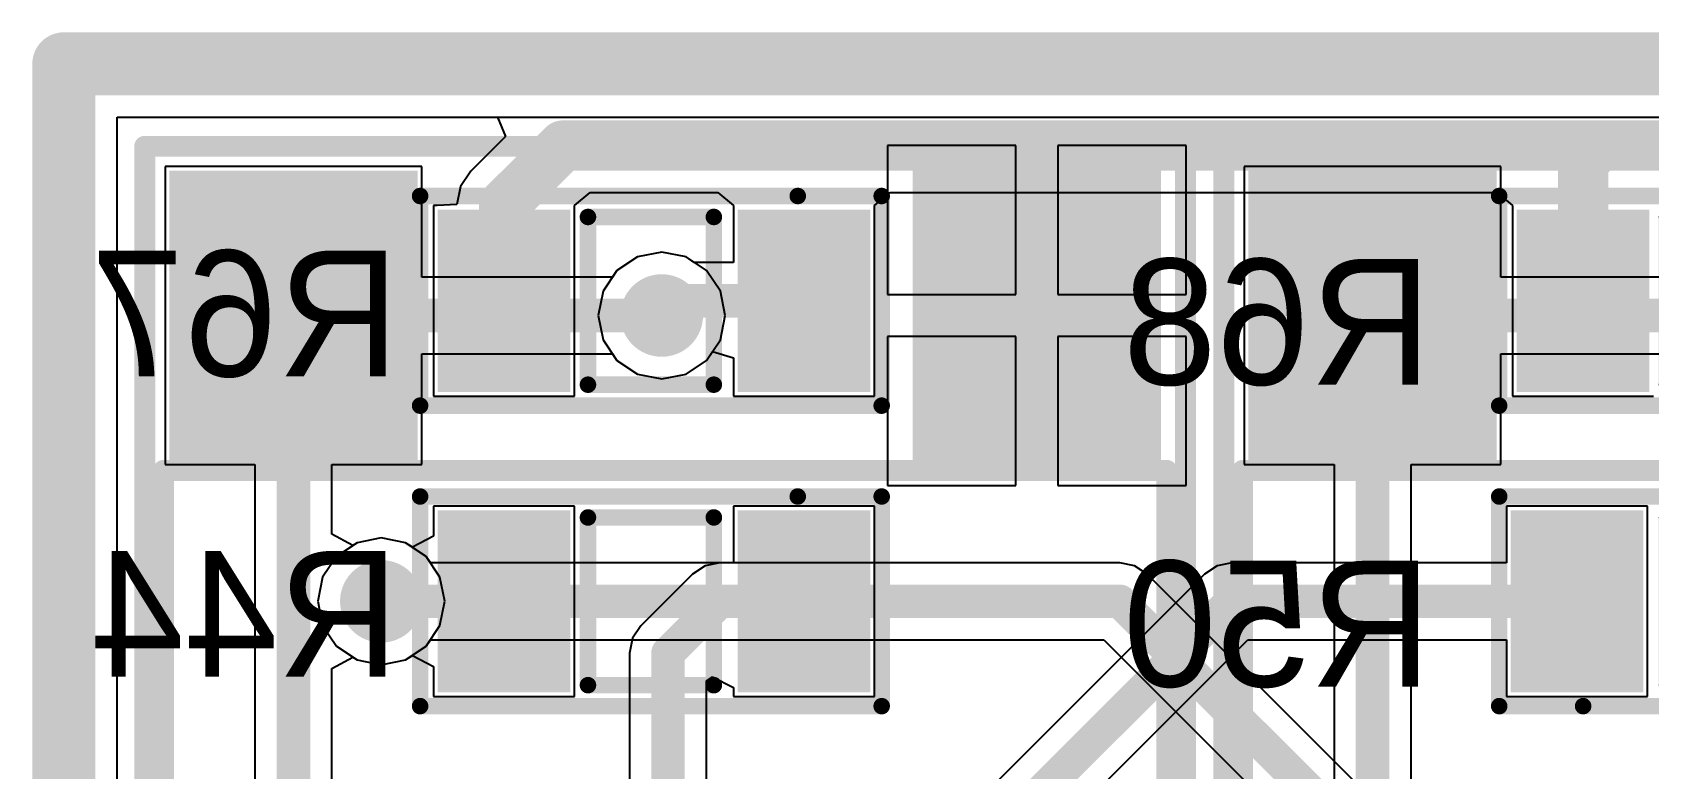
# Model space of a CAD drawing. Header units: millimetres. Extents: x 3.6 to 6.79, y 1.07 to 2.73.
# Drawn here: x 3.6145 to 3.9997, y 2.5584 to 2.734 of the extents above; entities that cross this region are included whole.
import ezdxf

# ---------------------------------------------------------------- set-up
doc = ezdxf.new("R2010")
doc.units = ezdxf.units.MM
doc.header["$MEASUREMENT"] = 0
for name, color, linetype in [('BottomLayer', 5, 'Continuous'), ('BottomOverlay', 54, 'Continuous'), ('BottomPaste', 16, 'Continuous'), ('BottomSolder', 6, 'Continuous'), ('KeepOutLayer', 6, 'Continuous'), ('Mechanical15', 56, 'Continuous'), ('MidLayer1', 16, 'Continuous'), ('MidLayer2', 76, 'Continuous'), ('MultiLayer', 9, 'Continuous'), ('TopLayer', 1, 'Continuous'), ('TopOverlay', 2, 'Continuous'), ('TopPaste', 8, 'Continuous'), ('TopSolder', 216, 'Continuous'), ('ViaHoleLayer', 16, 'Continuous')]:
    doc.layers.add(name, color=color, linetype=linetype)

# ---------------------------------------------------------------- blocks, each defined once
blk = doc.blocks.new('SW2_SMD_32')
at = {"layer": 'Mechanical15', "const_width": 0.005}
for points in [[(-0.19685, 0.12402), (-0.19685, -0.12402)], [(-0.19685, 0.12402), (0.19685, 0.12402)], [(0.19685, 0.12402), (0.19685, -0.12402)], [(-0.19685, -0.12402), (0.19685, -0.12402)]]:
    blk.add_lwpolyline(points, dxfattribs=at)
at = {"layer": 'Mechanical15', "const_width": 0.0025}
for points in [[(-0.1981, 0.12402, 1), (-0.1956, 0.12402, 1)], [(-0.1981, 0.12402, 1), (-0.1956, 0.12402, 1)], [(0.1956, 0.12402, 1), (0.1981, 0.12402, 1)], [(0.1956, 0.12402, 1), (0.1981, 0.12402, 1)], [(-0.1981, -0.12402, 1), (-0.1956, -0.12402, 1)], [(-0.1981, -0.12402, 1), (-0.1956, -0.12402, 1)], [(0.1956, -0.12402, 1), (0.1981, -0.12402, 1)], [(0.1956, -0.12402, 1), (0.1981, -0.12402, 1)]]:
    blk.add_lwpolyline(points, format="xyb", close=True, dxfattribs=at)
at = {"layer": 'TopLayer'}
for points in [[(-0.18701, 0.06299), (-0.12598, 0.06299), (-0.18701, 0.11417), (-0.12598, 0.11417)], [(0.12598, 0.06299), (0.18701, 0.06299), (0.12598, 0.11417), (0.18701, 0.11417)], [(-0.18701, -0.11417), (-0.12598, -0.11417), (-0.18701, -0.06299), (-0.12598, -0.06299)], [(0.12598, -0.11417), (0.18701, -0.11417), (0.12598, -0.06299), (0.18701, -0.06299)]]:
    blk.add_solid(points, dxfattribs=at)
at = {"layer": 'TopOverlay'}
for points, const_width in [([(-0.12653, 0.12795, 1), (-0.12937, 0.12795, 1)], 0.00787), ([(-0.13134, 0.12795, 1), (-0.1274, 0.12795, 1)], 0.00394), ([(-0.1285, 0.12795, 1), (-0.12456, 0.12795, 1)], 0.00394), ([(-0.1208, 0.11955, 1), (-0.1183, 0.11955, 1)], 0.0025), ([(-0.1208, 0.11955, 1), (-0.1183, 0.11955, 1)], 0.0025), ([(0.1183, 0.11955, 1), (0.1208, 0.11955, 1)], 0.0025), ([(0.1183, 0.11955, 1), (0.1208, 0.11955, 1)], 0.0025), ([(-0.1208, -0.11955, 1), (-0.1183, -0.11955, 1)], 0.0025), ([(-0.1208, -0.11955, 1), (-0.1183, -0.11955, 1)], 0.0025), ([(0.1183, -0.11955, 1), (0.1208, -0.11955, 1)], 0.0025), ([(0.1183, -0.11955, 1), (0.1208, -0.11955, 1)], 0.0025)]:
    blk.add_lwpolyline(points, format="xyb", close=True, dxfattribs=dict(at, const_width=const_width))
at = {"layer": 'TopOverlay', "const_width": 0.005}
for points in [[(-0.11955, 0.11955), (0.11955, 0.11955)], [(-0.11955, 0.11955), (-0.11955, -0.11955)], [(0.11955, 0.11955), (0.11955, -0.11955)], [(-0.11955, -0.11955), (0.11955, -0.11955)]]:
    blk.add_lwpolyline(points, dxfattribs=at)
at = {"layer": 'TopPaste'}
for points in [[(-0.18701, 0.06299), (-0.12598, 0.06299), (-0.18701, 0.11417), (-0.12598, 0.11417)], [(0.12598, 0.06299), (0.18701, 0.06299), (0.12598, 0.11417), (0.18701, 0.11417)], [(-0.18701, -0.11417), (-0.12598, -0.11417), (-0.18701, -0.06299), (-0.12598, -0.06299)], [(0.12598, -0.11417), (0.18701, -0.11417), (0.12598, -0.06299), (0.18701, -0.06299)]]:
    blk.add_solid(points, dxfattribs=at)
at = {"layer": 'TopSolder'}
for points in [[(-0.19101, 0.05899), (-0.12198, 0.05899), (-0.19101, 0.11817), (-0.12198, 0.11817)], [(0.12198, 0.05899), (0.19101, 0.05899), (0.12198, 0.11817), (0.19101, 0.11817)], [(-0.19101, -0.11817), (-0.12198, -0.11817), (-0.19101, -0.05899), (-0.12198, -0.05899)], [(0.12198, -0.11817), (0.19101, -0.11817), (0.12198, -0.05899), (0.19101, -0.05899)]]:
    blk.add_solid(points, dxfattribs=at)
blk = doc.blocks.new('SW2_SMD_33')
at = {"layer": 'Mechanical15', "const_width": 0.005}
for points in [[(-0.19685, 0.12402), (-0.19685, -0.12402)], [(-0.19685, 0.12402), (0.19685, 0.12402)], [(0.19685, 0.12402), (0.19685, -0.12402)], [(-0.19685, -0.12402), (0.19685, -0.12402)]]:
    blk.add_lwpolyline(points, dxfattribs=at)
at = {"layer": 'Mechanical15', "const_width": 0.0025}
for points in [[(-0.1981, 0.12402, 1), (-0.1956, 0.12402, 1)], [(-0.1981, 0.12402, 1), (-0.1956, 0.12402, 1)], [(0.1956, 0.12402, 1), (0.1981, 0.12402, 1)], [(0.1956, 0.12402, 1), (0.1981, 0.12402, 1)], [(-0.1981, -0.12402, 1), (-0.1956, -0.12402, 1)], [(-0.1981, -0.12402, 1), (-0.1956, -0.12402, 1)], [(0.1956, -0.12402, 1), (0.1981, -0.12402, 1)], [(0.1956, -0.12402, 1), (0.1981, -0.12402, 1)]]:
    blk.add_lwpolyline(points, format="xyb", close=True, dxfattribs=at)
at = {"layer": 'TopLayer'}
for points in [[(-0.18701, 0.06299), (-0.12598, 0.06299), (-0.18701, 0.11417), (-0.12598, 0.11417)], [(0.12598, 0.06299), (0.18701, 0.06299), (0.12598, 0.11417), (0.18701, 0.11417)], [(-0.18701, -0.11417), (-0.12598, -0.11417), (-0.18701, -0.06299), (-0.12598, -0.06299)], [(0.12598, -0.11417), (0.18701, -0.11417), (0.12598, -0.06299), (0.18701, -0.06299)]]:
    blk.add_solid(points, dxfattribs=at)
at = {"layer": 'TopOverlay'}
for points, const_width in [([(-0.12653, 0.12795, 1), (-0.12937, 0.12795, 1)], 0.00787), ([(-0.13134, 0.12795, 1), (-0.1274, 0.12795, 1)], 0.00394), ([(-0.1285, 0.12795, 1), (-0.12456, 0.12795, 1)], 0.00394), ([(-0.1208, 0.11955, 1), (-0.1183, 0.11955, 1)], 0.0025), ([(-0.1208, 0.11955, 1), (-0.1183, 0.11955, 1)], 0.0025), ([(0.1183, 0.11955, 1), (0.1208, 0.11955, 1)], 0.0025), ([(0.1183, 0.11955, 1), (0.1208, 0.11955, 1)], 0.0025), ([(-0.1208, -0.11955, 1), (-0.1183, -0.11955, 1)], 0.0025), ([(-0.1208, -0.11955, 1), (-0.1183, -0.11955, 1)], 0.0025), ([(0.1183, -0.11955, 1), (0.1208, -0.11955, 1)], 0.0025), ([(0.1183, -0.11955, 1), (0.1208, -0.11955, 1)], 0.0025)]:
    blk.add_lwpolyline(points, format="xyb", close=True, dxfattribs=dict(at, const_width=const_width))
at = {"layer": 'TopOverlay', "const_width": 0.005}
for points in [[(-0.11955, 0.11955), (0.11955, 0.11955)], [(-0.11955, 0.11955), (-0.11955, -0.11955)], [(0.11955, 0.11955), (0.11955, -0.11955)], [(-0.11955, -0.11955), (0.11955, -0.11955)]]:
    blk.add_lwpolyline(points, dxfattribs=at)
at = {"layer": 'TopPaste'}
for points in [[(-0.18701, 0.06299), (-0.12598, 0.06299), (-0.18701, 0.11417), (-0.12598, 0.11417)], [(0.12598, 0.06299), (0.18701, 0.06299), (0.12598, 0.11417), (0.18701, 0.11417)], [(-0.18701, -0.11417), (-0.12598, -0.11417), (-0.18701, -0.06299), (-0.12598, -0.06299)], [(0.12598, -0.11417), (0.18701, -0.11417), (0.12598, -0.06299), (0.18701, -0.06299)]]:
    blk.add_solid(points, dxfattribs=at)
at = {"layer": 'TopSolder'}
for points in [[(-0.19101, 0.05899), (-0.12198, 0.05899), (-0.19101, 0.11817), (-0.12198, 0.11817)], [(0.12198, 0.05899), (0.19101, 0.05899), (0.12198, 0.11817), (0.19101, 0.11817)], [(-0.19101, -0.11817), (-0.12198, -0.11817), (-0.19101, -0.05899), (-0.12198, -0.05899)], [(0.12198, -0.11817), (0.19101, -0.11817), (0.12198, -0.05899), (0.19101, -0.05899)]]:
    blk.add_solid(points, dxfattribs=at)
blk = doc.blocks.new('RES_SMD_0603_B_48')
at = {"layer": 'BottomLayer'}
for points in [[(-0.04681, -0.01772), (-0.02319, -0.01772), (-0.04681, 0.01772), (-0.02319, 0.01772)], [(0.02468, -0.01772), (0.0483, -0.01772), (0.02468, 0.01771), (0.0483, 0.01771)]]:
    blk.add_solid(points, dxfattribs=at)
at = {"layer": 'BottomOverlay', "const_width": 0.00394}
for points in [[(-0.055, 0.025), (0.035, 0.025)], [(-0.055, -0.025), (-0.055, 0.025)], [(0.035, 0.025), (0.055, 0.025)], [(0.055, -0.025), (0.055, 0.025)], [(-0.015, 0.02), (0.015, 0.02)], [(-0.015, -0.02), (-0.015, 0.02)], [(0.015, -0.02), (0.015, 0.02)], [(-0.015, -0.02), (0.015, -0.02)], [(-0.055, -0.025), (0.055, -0.025)]]:
    blk.add_lwpolyline(points, dxfattribs=at)
at = {"layer": 'BottomOverlay', "const_width": 0.00197}
for points in [[(-0.05599, 0.025, 1), (-0.05402, 0.025, 1)], [(-0.05599, 0.025, 1), (-0.05402, 0.025, 1)], [(0.03401, 0.025, 1), (0.03598, 0.025, 1)], [(0.03401, 0.025, 1), (0.03598, 0.025, 1)], [(0.05401, 0.025, 1), (0.05598, 0.025, 1)], [(0.05401, 0.025, 1), (0.05598, 0.025, 1)], [(-0.01599, 0.02, 1), (-0.01402, 0.02, 1)], [(-0.01599, 0.02, 1), (-0.01402, 0.02, 1)], [(0.01401, 0.02, 1), (0.01598, 0.02, 1)], [(0.01401, 0.02, 1), (0.01598, 0.02, 1)], [(-0.01599, -0.02, 1), (-0.01402, -0.02, 1)], [(-0.01599, -0.02, 1), (-0.01402, -0.02, 1)], [(0.01401, -0.02, 1), (0.01598, -0.02, 1)], [(0.01401, -0.02, 1), (0.01598, -0.02, 1)], [(-0.05599, -0.025, 1), (-0.05402, -0.025, 1)], [(-0.05599, -0.025, 1), (-0.05402, -0.025, 1)], [(0.05401, -0.025, 1), (0.05598, -0.025, 1)], [(0.05401, -0.025, 1), (0.05598, -0.025, 1)]]:
    blk.add_lwpolyline(points, format="xyb", close=True, dxfattribs=at)
at = {"layer": 'BottomPaste'}
for points in [[(-0.04681, -0.01772), (-0.02319, -0.01772), (-0.04681, 0.01772), (-0.02319, 0.01772)], [(0.02468, -0.01772), (0.0483, -0.01772), (0.02468, 0.01771), (0.0483, 0.01771)]]:
    blk.add_solid(points, dxfattribs=at)
at = {"layer": 'BottomSolder'}
for points in [[(-0.05081, -0.02172), (-0.01919, -0.02172), (-0.05081, 0.02172), (-0.01919, 0.02172)], [(0.02068, -0.02172), (0.0523, -0.02172), (0.02068, 0.02171), (0.0523, 0.02171)]]:
    blk.add_solid(points, dxfattribs=at)
blk = doc.blocks.new('RES_SMD_0603_B_49')
at = {"layer": 'BottomLayer'}
for points in [[(-0.04681, -0.01772), (-0.02319, -0.01772), (-0.04681, 0.01772), (-0.02319, 0.01772)], [(0.02468, -0.01772), (0.0483, -0.01772), (0.02468, 0.01771), (0.0483, 0.01771)]]:
    blk.add_solid(points, dxfattribs=at)
at = {"layer": 'BottomOverlay', "const_width": 0.00394}
for points in [[(-0.055, 0.025), (0.035, 0.025)], [(-0.055, -0.025), (-0.055, 0.025)], [(0.035, 0.025), (0.055, 0.025)], [(0.055, -0.025), (0.055, 0.025)], [(-0.015, 0.02), (0.015, 0.02)], [(-0.015, -0.02), (-0.015, 0.02)], [(0.015, -0.02), (0.015, 0.02)], [(-0.015, -0.02), (0.015, -0.02)], [(-0.055, -0.025), (0.055, -0.025)]]:
    blk.add_lwpolyline(points, dxfattribs=at)
at = {"layer": 'BottomOverlay', "const_width": 0.00197}
for points in [[(-0.05599, 0.025, 1), (-0.05402, 0.025, 1)], [(-0.05599, 0.025, 1), (-0.05402, 0.025, 1)], [(0.03401, 0.025, 1), (0.03598, 0.025, 1)], [(0.03401, 0.025, 1), (0.03598, 0.025, 1)], [(0.05401, 0.025, 1), (0.05598, 0.025, 1)], [(0.05401, 0.025, 1), (0.05598, 0.025, 1)], [(-0.01599, 0.02, 1), (-0.01402, 0.02, 1)], [(-0.01599, 0.02, 1), (-0.01402, 0.02, 1)], [(0.01401, 0.02, 1), (0.01598, 0.02, 1)], [(0.01401, 0.02, 1), (0.01598, 0.02, 1)], [(-0.01599, -0.02, 1), (-0.01402, -0.02, 1)], [(-0.01599, -0.02, 1), (-0.01402, -0.02, 1)], [(0.01401, -0.02, 1), (0.01598, -0.02, 1)], [(0.01401, -0.02, 1), (0.01598, -0.02, 1)], [(-0.05599, -0.025, 1), (-0.05402, -0.025, 1)], [(-0.05599, -0.025, 1), (-0.05402, -0.025, 1)], [(0.05401, -0.025, 1), (0.05598, -0.025, 1)], [(0.05401, -0.025, 1), (0.05598, -0.025, 1)]]:
    blk.add_lwpolyline(points, format="xyb", close=True, dxfattribs=at)
at = {"layer": 'BottomPaste'}
for points in [[(-0.04681, -0.01772), (-0.02319, -0.01772), (-0.04681, 0.01772), (-0.02319, 0.01772)], [(0.02468, -0.01772), (0.0483, -0.01772), (0.02468, 0.01771), (0.0483, 0.01771)]]:
    blk.add_solid(points, dxfattribs=at)
at = {"layer": 'BottomSolder'}
for points in [[(-0.05081, -0.02172), (-0.01919, -0.02172), (-0.05081, 0.02172), (-0.01919, 0.02172)], [(0.02068, -0.02172), (0.0523, -0.02172), (0.02068, 0.02171), (0.0523, 0.02171)]]:
    blk.add_solid(points, dxfattribs=at)
blk = doc.blocks.new('RES_SMD_0603_B_69')
at = {"layer": 'BottomLayer'}
for points in [[(-0.04681, -0.01772), (-0.02319, -0.01772), (-0.04681, 0.01772), (-0.02319, 0.01772)], [(0.02468, -0.01772), (0.0483, -0.01772), (0.02468, 0.01771), (0.0483, 0.01771)]]:
    blk.add_solid(points, dxfattribs=at)
at = {"layer": 'BottomOverlay', "const_width": 0.00394}
for points in [[(0.035, 0.025), (-0.055, 0.025)], [(-0.055, 0.025), (-0.055, -0.025)], [(0.055, 0.025), (0.035, 0.025)], [(0.055, 0.025), (0.055, -0.025)], [(0.015, 0.02), (-0.015, 0.02)], [(-0.015, 0.02), (-0.015, -0.02)], [(0.015, 0.02), (0.015, -0.02)], [(0.015, -0.02), (-0.015, -0.02)], [(0.055, -0.025), (-0.055, -0.025)]]:
    blk.add_lwpolyline(points, dxfattribs=at)
at = {"layer": 'BottomOverlay', "const_width": 0.00197}
for points in [[(-0.05599, 0.025, 1), (-0.05402, 0.025, 1)], [(-0.05599, 0.025, 1), (-0.05402, 0.025, 1)], [(0.03401, 0.025, 1), (0.03598, 0.025, 1)], [(0.03401, 0.025, 1), (0.03598, 0.025, 1)], [(0.05401, 0.025, 1), (0.05598, 0.025, 1)], [(0.05401, 0.025, 1), (0.05598, 0.025, 1)], [(-0.01599, 0.02, 1), (-0.01402, 0.02, 1)], [(-0.01599, 0.02, 1), (-0.01402, 0.02, 1)], [(0.01401, 0.02, 1), (0.01598, 0.02, 1)], [(0.01401, 0.02, 1), (0.01598, 0.02, 1)], [(-0.01599, -0.02, 1), (-0.01402, -0.02, 1)], [(-0.01599, -0.02, 1), (-0.01402, -0.02, 1)], [(0.01401, -0.02, 1), (0.01598, -0.02, 1)], [(0.01401, -0.02, 1), (0.01598, -0.02, 1)], [(-0.05599, -0.025, 1), (-0.05402, -0.025, 1)], [(-0.05599, -0.025, 1), (-0.05402, -0.025, 1)], [(0.05401, -0.025, 1), (0.05598, -0.025, 1)], [(0.05401, -0.025, 1), (0.05598, -0.025, 1)]]:
    blk.add_lwpolyline(points, format="xyb", close=True, dxfattribs=at)
at = {"layer": 'BottomPaste'}
for points in [[(-0.04681, -0.01772), (-0.02319, -0.01772), (-0.04681, 0.01772), (-0.02319, 0.01772)], [(0.02468, -0.01772), (0.0483, -0.01772), (0.02468, 0.01771), (0.0483, 0.01771)]]:
    blk.add_solid(points, dxfattribs=at)
at = {"layer": 'BottomSolder'}
for points in [[(-0.05081, -0.02172), (-0.01919, -0.02172), (-0.05081, 0.02172), (-0.01919, 0.02172)], [(0.02068, -0.02172), (0.0523, -0.02172), (0.02068, 0.02171), (0.0523, 0.02171)]]:
    blk.add_solid(points, dxfattribs=at)
blk = doc.blocks.new('RES_SMD_0603_B_71')
at = {"layer": 'BottomLayer'}
for points in [[(-0.04681, -0.01772), (-0.02319, -0.01772), (-0.04681, 0.01772), (-0.02319, 0.01772)], [(0.02468, -0.01772), (0.0483, -0.01772), (0.02468, 0.01771), (0.0483, 0.01771)]]:
    blk.add_solid(points, dxfattribs=at)
at = {"layer": 'BottomOverlay', "const_width": 0.00394}
for points in [[(-0.055, 0.025), (0.035, 0.025)], [(-0.055, -0.025), (-0.055, 0.025)], [(0.035, 0.025), (0.055, 0.025)], [(0.055, -0.025), (0.055, 0.025)], [(-0.015, 0.02), (0.015, 0.02)], [(-0.015, -0.02), (-0.015, 0.02)], [(0.015, -0.02), (0.015, 0.02)], [(-0.015, -0.02), (0.015, -0.02)], [(-0.055, -0.025), (0.055, -0.025)]]:
    blk.add_lwpolyline(points, dxfattribs=at)
at = {"layer": 'BottomOverlay', "const_width": 0.00197}
for points in [[(-0.05599, 0.025, 1), (-0.05402, 0.025, 1)], [(-0.05599, 0.025, 1), (-0.05402, 0.025, 1)], [(0.03401, 0.025, 1), (0.03598, 0.025, 1)], [(0.03401, 0.025, 1), (0.03598, 0.025, 1)], [(0.05401, 0.025, 1), (0.05598, 0.025, 1)], [(0.05401, 0.025, 1), (0.05598, 0.025, 1)], [(-0.01599, 0.02, 1), (-0.01402, 0.02, 1)], [(-0.01599, 0.02, 1), (-0.01402, 0.02, 1)], [(0.01401, 0.02, 1), (0.01598, 0.02, 1)], [(0.01401, 0.02, 1), (0.01598, 0.02, 1)], [(-0.01599, -0.02, 1), (-0.01402, -0.02, 1)], [(-0.01599, -0.02, 1), (-0.01402, -0.02, 1)], [(0.01401, -0.02, 1), (0.01598, -0.02, 1)], [(0.01401, -0.02, 1), (0.01598, -0.02, 1)], [(-0.05599, -0.025, 1), (-0.05402, -0.025, 1)], [(-0.05599, -0.025, 1), (-0.05402, -0.025, 1)], [(0.05401, -0.025, 1), (0.05598, -0.025, 1)], [(0.05401, -0.025, 1), (0.05598, -0.025, 1)]]:
    blk.add_lwpolyline(points, format="xyb", close=True, dxfattribs=at)
at = {"layer": 'BottomPaste'}
for points in [[(-0.04681, -0.01772), (-0.02319, -0.01772), (-0.04681, 0.01772), (-0.02319, 0.01772)], [(0.02468, -0.01772), (0.0483, -0.01772), (0.02468, 0.01771), (0.0483, 0.01771)]]:
    blk.add_solid(points, dxfattribs=at)
at = {"layer": 'BottomSolder'}
for points in [[(-0.05081, -0.02172), (-0.01919, -0.02172), (-0.05081, 0.02172), (-0.01919, 0.02172)], [(0.02068, -0.02172), (0.0523, -0.02172), (0.02068, 0.02171), (0.0523, 0.02171)]]:
    blk.add_solid(points, dxfattribs=at)

msp = doc.modelspace()

# ---------------------------------------------------------------- linework, layer by layer
at = {"layer": 'BottomLayer'}
for p, q in [((3.63474, 1.08574), (3.63474, 2.7138)), ((3.63474, 2.7138), (3.72536, 2.7138)), ((3.72536, 2.7138), (3.72727, 2.70918)), ((3.72727, 2.70918), (3.71898, 2.70089)), ((3.71898, 2.70089), (3.71655, 2.69725)), ((3.71655, 2.69725), (3.7157, 2.69296)), ((3.71094, 2.69272), (3.7101, 2.69272)), ((3.7101, 2.69272), (3.7101, 2.64728)), ((3.7157, 2.69296), (3.71094, 2.69272)), ((3.74372, 2.69272), (3.74743, 2.69583)), ((3.74372, 2.64728), (3.74372, 2.69272)), ((3.74743, 2.69583), (3.77788, 2.69583)), ((3.77788, 2.69583), (3.78159, 2.69271)), ((3.78159, 2.69271), (3.78159, 2.69083)), ((3.81521, 2.69271), (3.81892, 2.69583)), ((3.81521, 2.69083), (3.81521, 2.69271)), ((3.81892, 2.69583), (3.96356, 2.69583)), ((3.96356, 2.69583), (3.96727, 2.69272)), ((3.96727, 2.69272), (3.96727, 2.64728)), ((3.78159, 2.69083), (3.78159, 2.67917)), ((3.81521, 2.64728), (3.81521, 2.69083)), ((3.7645, 2.68163), (3.7587, 2.68048)), ((3.77029, 2.68048), (3.7645, 2.68163)), ((3.7538, 2.6772), (3.75051, 2.67229)), ((3.7587, 2.68048), (3.7538, 2.6772)), ((3.77224, 2.67917), (3.77029, 2.68048)), ((3.78159, 2.67917), (3.77224, 2.67917)), ((3.75051, 2.67229), (3.74936, 2.6665)), ((3.74936, 2.6665), (3.75051, 2.6607)), ((3.75051, 2.6607), (3.7538, 2.6558)), ((3.7752, 2.6558), (3.77659, 2.65788)), ((3.77659, 2.65788), (3.78159, 2.65637)), ((3.7538, 2.6558), (3.7587, 2.65251)), ((3.77029, 2.65251), (3.7752, 2.6558)), ((3.78159, 2.65637), (3.78159, 2.64728)), ((3.7587, 2.65251), (3.7645, 2.65136)), ((3.7645, 2.65136), (3.77029, 2.65251)), ((3.7101, 2.64728), (3.74372, 2.64728)), ((3.78159, 2.64728), (3.81521, 2.64728)), ((3.96727, 2.64728), (4.00089, 2.64728)), ((3.74372, 2.62105), (3.7101, 2.62105)), ((3.7101, 2.62105), (3.7101, 2.61389)), ((3.74372, 2.57562), (3.74372, 2.62105)), ((3.81521, 2.62105), (3.78159, 2.62105)), ((3.78159, 2.62105), (3.78159, 2.60751)), ((3.81521, 2.57561), (3.81521, 2.62105)), ((3.9994, 2.62105), (3.96578, 2.62105)), ((3.96578, 2.62105), (3.96578, 2.60751)), ((3.9994, 2.57562), (3.9994, 2.62105)), ((3.69188, 2.61231), (3.68697, 2.60903)), ((3.69767, 2.61347), (3.69188, 2.61231)), ((3.70346, 2.61231), (3.69767, 2.61347)), ((3.7051, 2.61122), (3.70346, 2.61231)), ((3.7101, 2.61389), (3.7051, 2.61122)), ((3.68697, 2.60903), (3.68369, 2.60412)), ((3.68369, 2.60412), (3.68253, 2.59833)), ((3.77184, 2.60482), (3.75951, 2.59249)), ((3.77482, 2.60681), (3.77184, 2.60482)), ((3.77833, 2.60751), (3.77482, 2.60681)), ((3.78159, 2.60751), (3.77833, 2.60751)), ((3.89385, 2.60483), (3.84251, 2.55349)), ((3.89683, 2.60682), (3.89385, 2.60483)), ((3.90034, 2.60751), (3.89683, 2.60682)), ((3.96578, 2.60751), (3.90034, 2.60751)), ((3.68253, 2.59833), (3.68369, 2.59254)), ((3.68369, 2.59254), (3.68697, 2.58763)), ((3.75951, 2.59249), (3.75752, 2.58951)), ((3.75752, 2.58951), (3.75682, 2.586)), ((3.85818, 2.5432), (3.90414, 2.58916)), ((3.90414, 2.58916), (3.96578, 2.58916)), ((3.96578, 2.58916), (3.96578, 2.57562)), ((3.68697, 2.58763), (3.69188, 2.58435)), ((3.70346, 2.58435), (3.7051, 2.58545)), ((3.7051, 2.58545), (3.7101, 2.58278)), ((3.75682, 2.586), (3.75682, 2.5128)), ((3.69188, 2.58435), (3.69767, 2.5832)), ((3.69767, 2.5832), (3.70346, 2.58435)), ((3.7101, 2.58278), (3.7101, 2.57562)), ((3.77518, 2.57933), (3.77659, 2.58035)), ((3.77518, 2.509), (3.77518, 2.57933)), ((3.77659, 2.58035), (3.78159, 2.57779)), ((3.78159, 2.57779), (3.78159, 2.57561)), ((3.7101, 2.57562), (3.74372, 2.57562)), ((3.78159, 2.57561), (3.81521, 2.57561)), ((3.96578, 2.57562), (3.9994, 2.57562))]:
    msp.add_line(p, q, dxfattribs=at)
for points, const_width in [([(3.72691, 2.69296), (3.741, 2.70704)], 0.012), ([(3.741, 2.70704), (3.988, 2.70704)], 0.012), ([(3.98408, 2.70312), (3.988, 2.70704)], 0.012), ([(3.988, 2.70704), (4.24, 2.70704)], 0.012), ([(3.98408, 2.67), (3.98408, 2.70312)], 0.012), ([(3.72691, 2.67), (3.72691, 2.69296)], 0.012), ([(3.7645, 2.6665), (3.768, 2.67)], 0.008), ([(3.768, 2.67), (3.7984, 2.67)], 0.008), ([(3.69767, 2.59833), (3.72691, 2.59833)], 0.008), ([(3.766, 2.586), (3.77833, 2.59833)], 0.008), ([(3.77833, 2.59833), (3.7984, 2.59833)], 0.008), ([(3.849, 2.547), (3.90034, 2.59834)], 0.008), ([(3.90034, 2.59834), (3.98259, 2.59834)], 0.008), ([(3.766, 2.509), (3.766, 2.586)], 0.008)]:
    msp.add_lwpolyline(points, dxfattribs=dict(at, const_width=const_width))
for points, const_width in [([(3.738, 2.70704, 1), (3.744, 2.70704, 1)], 0.006), ([(3.738, 2.70704, 1), (3.744, 2.70704, 1)], 0.006), ([(3.985, 2.70704, 1), (3.991, 2.70704, 1)], 0.006), ([(3.985, 2.70704, 1), (3.991, 2.70704, 1)], 0.006), ([(3.985, 2.70704, 1), (3.991, 2.70704, 1)], 0.006), ([(3.98108, 2.70312, 1), (3.98708, 2.70312, 1)], 0.006), ([(3.98108, 2.70312, 1), (3.98708, 2.70312, 1)], 0.006), ([(3.72391, 2.69296, 1), (3.72991, 2.69296, 1)], 0.006), ([(3.72391, 2.69296, 1), (3.72991, 2.69296, 1)], 0.006), ([(3.72391, 2.67, 1), (3.72991, 2.67, 1)], 0.006), ([(3.75957, 2.6665, 1), (3.76942, 2.6665, 1)], 0.00984), ([(3.766, 2.67, 1), (3.77, 2.67, 1)], 0.004), ([(3.766, 2.67, 1), (3.77, 2.67, 1)], 0.004), ([(3.7964, 2.67, 1), (3.8004, 2.67, 1)], 0.004), ([(3.98108, 2.67, 1), (3.98708, 2.67, 1)], 0.006), ([(3.7625, 2.6665, 1), (3.7665, 2.6665, 1)], 0.004), ([(3.69275, 2.59833, 1), (3.70259, 2.59833, 1)], 0.00984), ([(3.69567, 2.59833, 1), (3.69967, 2.59833, 1)], 0.004), ([(3.72491, 2.59833, 1), (3.72891, 2.59833, 1)], 0.004), ([(3.77633, 2.59833, 1), (3.78033, 2.59833, 1)], 0.004), ([(3.77633, 2.59833, 1), (3.78033, 2.59833, 1)], 0.004), ([(3.7964, 2.59833, 1), (3.8004, 2.59833, 1)], 0.004), ([(3.89834, 2.59834, 1), (3.90234, 2.59834, 1)], 0.004), ([(3.89834, 2.59834, 1), (3.90234, 2.59834, 1)], 0.004), ([(3.98059, 2.59834, 1), (3.98459, 2.59834, 1)], 0.004), ([(3.764, 2.586, 1), (3.768, 2.586, 1)], 0.004), ([(3.764, 2.586, 1), (3.768, 2.586, 1)], 0.004)]:
    msp.add_lwpolyline(points, format="xyb", close=True, dxfattribs=dict(at, const_width=const_width))
at = {"layer": 'KeepOutLayer', "const_width": 0.015}
for points in [[(3.622, 2.72654), (6.77161, 2.72654)], [(3.622, 1.073), (3.622, 2.72654)]]:
    msp.add_lwpolyline(points, dxfattribs=at)
at = {"layer": 'KeepOutLayer', "const_width": 0.0075}
msp.add_lwpolyline([(3.61825, 2.72654, 1), (3.62575, 2.72654, 1)], format="xyb", close=True, dxfattribs=at)
msp.add_lwpolyline([(3.61825, 2.72654, 1), (3.62575, 2.72654, 1)], format="xyb", close=True, dxfattribs=at)
at = {"layer": 'MidLayer1'}
for p, q in [((3.63474, 1.08574), (3.63474, 2.7138)), ((3.63474, 2.7138), (6.75886, 2.7138)), ((3.7645, 2.68163), (3.7587, 2.68048)), ((3.77029, 2.68048), (3.7645, 2.68163)), ((3.7538, 2.6772), (3.75051, 2.67229)), ((3.7587, 2.68048), (3.7538, 2.6772)), ((3.7752, 2.6772), (3.77029, 2.68048)), ((3.77848, 2.67229), (3.7752, 2.6772)), ((3.75051, 2.67229), (3.74936, 2.6665)), ((3.77963, 2.6665), (3.77848, 2.67229)), ((3.74936, 2.6665), (3.75051, 2.6607)), ((3.77848, 2.6607), (3.77963, 2.6665)), ((3.75051, 2.6607), (3.7538, 2.6558)), ((3.7752, 2.6558), (3.77848, 2.6607)), ((3.7538, 2.6558), (3.7587, 2.65251)), ((3.77029, 2.65251), (3.7752, 2.6558)), ((3.7587, 2.65251), (3.7645, 2.65136)), ((3.7645, 2.65136), (3.77029, 2.65251)), ((3.69188, 2.61231), (3.68697, 2.60903)), ((3.69767, 2.61347), (3.69188, 2.61231)), ((3.70346, 2.61231), (3.69767, 2.61347)), ((3.70837, 2.60903), (3.70346, 2.61231)), ((3.68697, 2.60903), (3.68369, 2.60412)), ((3.70939, 2.60751), (3.70837, 2.60903)), ((3.68369, 2.60412), (3.68253, 2.59833)), ((3.87367, 2.60751), (3.70939, 2.60751)), ((3.87718, 2.60681), (3.87367, 2.60751)), ((3.88016, 2.60482), (3.87718, 2.60681)), ((4.0512, 2.43378), (3.88016, 2.60482)), ((3.68253, 2.59833), (3.68369, 2.59254)), ((3.68369, 2.59254), (3.68697, 2.58763)), ((3.70837, 2.58763), (3.70939, 2.58916)), ((3.70939, 2.58916), (3.86987, 2.58916)), ((3.86987, 2.58916), (4.03822, 2.4208)), ((3.68697, 2.58763), (3.69188, 2.58435)), ((3.70346, 2.58435), (3.70837, 2.58763)), ((3.69188, 2.58435), (3.69767, 2.5832)), ((3.69767, 2.5832), (3.70346, 2.58435))]:
    msp.add_line(p, q, dxfattribs=at)
for points, const_width in [([(3.75957, 2.6665, 1), (3.76942, 2.6665, 1)], 0.00984), ([(3.69275, 2.59833, 1), (3.70259, 2.59833, 1)], 0.00984), ([(3.69567, 2.59833, 1), (3.69967, 2.59833, 1)], 0.004), ([(3.87167, 2.59833, 1), (3.87567, 2.59833, 1)], 0.004), ([(3.87167, 2.59833, 1), (3.87567, 2.59833, 1)], 0.004)]:
    msp.add_lwpolyline(points, format="xyb", close=True, dxfattribs=dict(at, const_width=const_width))
at = {"layer": 'MidLayer1', "const_width": 0.008}
for points in [[(3.69767, 2.59833), (3.87367, 2.59833)], [(3.87367, 2.59833), (4.053, 2.419)]]:
    msp.add_lwpolyline(points, dxfattribs=at)
at = {"layer": 'MidLayer2'}
for p, q in [((3.63474, 1.08574), (3.63474, 2.7138)), ((3.63474, 2.7138), (6.75886, 2.7138)), ((3.7645, 2.68163), (3.7587, 2.68048)), ((3.77029, 2.68048), (3.7645, 2.68163)), ((3.7538, 2.6772), (3.75051, 2.67229)), ((3.7587, 2.68048), (3.7538, 2.6772)), ((3.7752, 2.6772), (3.77029, 2.68048)), ((3.77848, 2.67229), (3.7752, 2.6772)), ((3.75051, 2.67229), (3.74936, 2.6665)), ((3.77963, 2.6665), (3.77848, 2.67229)), ((3.74936, 2.6665), (3.75051, 2.6607)), ((3.77848, 2.6607), (3.77963, 2.6665)), ((3.75051, 2.6607), (3.7538, 2.6558)), ((3.7752, 2.6558), (3.77848, 2.6607)), ((3.7538, 2.6558), (3.7587, 2.65251)), ((3.77029, 2.65251), (3.7752, 2.6558)), ((3.7587, 2.65251), (3.7645, 2.65136)), ((3.7645, 2.65136), (3.77029, 2.65251)), ((3.69188, 2.61231), (3.68697, 2.60903)), ((3.69767, 2.61347), (3.69188, 2.61231)), ((3.70346, 2.61231), (3.69767, 2.61347)), ((3.70837, 2.60903), (3.70346, 2.61231)), ((3.68697, 2.60903), (3.68369, 2.60412)), ((3.71165, 2.60412), (3.70837, 2.60903)), ((3.68369, 2.60412), (3.68253, 2.59833)), ((3.7128, 2.59833), (3.71165, 2.60412)), ((3.68253, 2.59833), (3.68369, 2.59254)), ((3.71165, 2.59254), (3.7128, 2.59833)), ((3.68369, 2.59254), (3.68697, 2.58763)), ((3.70837, 2.58763), (3.71165, 2.59254)), ((3.68697, 2.58763), (3.69188, 2.58435)), ((3.70346, 2.58435), (3.70837, 2.58763)), ((3.69188, 2.58435), (3.69767, 2.5832)), ((3.69767, 2.5832), (3.70346, 2.58435))]:
    msp.add_line(p, q, dxfattribs=at)
at = {"layer": 'MidLayer2', "const_width": 0.00984}
for points in [[(3.75957, 2.6665, 1), (3.76942, 2.6665, 1)], [(3.69275, 2.59833, 1), (3.70259, 2.59833, 1)]]:
    msp.add_lwpolyline(points, format="xyb", close=True, dxfattribs=at)
at = {"layer": 'MultiLayer', "const_width": 0.00984}
for points in [[(3.75957, 2.6665, 1), (3.76942, 2.6665, 1)], [(3.69275, 2.59833, 1), (3.70259, 2.59833, 1)]]:
    msp.add_lwpolyline(points, format="xyb", close=True, dxfattribs=at)
at = {"layer": 'TopLayer'}
for p, q in [((3.63474, 1.08574), (3.63474, 2.7138)), ((3.63474, 2.7138), (6.75886, 2.7138)), ((3.84889, 2.70701), (3.8183, 2.70701)), ((3.8183, 2.70701), (3.8183, 2.6715)), ((3.84889, 2.6715), (3.84889, 2.70701)), ((3.88948, 2.70701), (3.85889, 2.70701)), ((3.85889, 2.70701), (3.85889, 2.6715)), ((3.88948, 2.6715), (3.88948, 2.70701)), ((3.70732, 2.70201), (3.64614, 2.70201)), ((3.64614, 2.70201), (3.64614, 2.63098)), ((3.70732, 2.67567), (3.70732, 2.70201)), ((3.96449, 2.70201), (3.90331, 2.70201)), ((3.90331, 2.70201), (3.90331, 2.63098)), ((3.96449, 2.67567), (3.96449, 2.70201)), ((3.7645, 2.68163), (3.7587, 2.68048)), ((3.77029, 2.68048), (3.7645, 2.68163)), ((3.7538, 2.6772), (3.75278, 2.67567)), ((3.7587, 2.68048), (3.7538, 2.6772)), ((3.7752, 2.6772), (3.77029, 2.68048)), ((3.77848, 2.67229), (3.7752, 2.6772)), ((3.75278, 2.67567), (3.70732, 2.67567)), ((4.00995, 2.67567), (3.96449, 2.67567)), ((3.77963, 2.6665), (3.77848, 2.67229)), ((3.8183, 2.6715), (3.84889, 2.6715)), ((3.85889, 2.6715), (3.88948, 2.6715)), ((3.77848, 2.6607), (3.77963, 2.6665)), ((3.7752, 2.6558), (3.77848, 2.6607)), ((3.84889, 2.6615), (3.8183, 2.6615)), ((3.8183, 2.6615), (3.8183, 2.62598)), ((3.84889, 2.62598), (3.84889, 2.6615)), ((3.88948, 2.6615), (3.85889, 2.6615)), ((3.85889, 2.6615), (3.85889, 2.62598)), ((3.88948, 2.62598), (3.88948, 2.6615)), ((3.70732, 2.63098), (3.70732, 2.65732)), ((3.70732, 2.65732), (3.75278, 2.65732)), ((3.75278, 2.65732), (3.7538, 2.6558)), ((3.7538, 2.6558), (3.7587, 2.65251)), ((3.77029, 2.65251), (3.7752, 2.6558)), ((3.96449, 2.63098), (3.96449, 2.65732)), ((3.96449, 2.65732), (4.00995, 2.65732)), ((3.7587, 2.65251), (3.7645, 2.65136)), ((3.7645, 2.65136), (3.77029, 2.65251)), ((3.64614, 2.63098), (3.66755, 2.63098)), ((3.66755, 2.63098), (3.66755, 2.38902)), ((3.6859, 2.61434), (3.6859, 2.63098)), ((3.6859, 2.63098), (3.70732, 2.63098)), ((3.90331, 2.63098), (3.92472, 2.63098)), ((3.92472, 2.63098), (3.92472, 2.38902)), ((3.94307, 2.38902), (3.94307, 2.63098)), ((3.94307, 2.63098), (3.96449, 2.63098)), ((3.8183, 2.62598), (3.84889, 2.62598)), ((3.85889, 2.62598), (3.88948, 2.62598)), ((3.6909, 2.61166), (3.6859, 2.61434)), ((3.69188, 2.61231), (3.6909, 2.61166)), ((3.69767, 2.61347), (3.69188, 2.61231)), ((3.70346, 2.61231), (3.69767, 2.61347)), ((3.70837, 2.60903), (3.70346, 2.61231)), ((3.71165, 2.60412), (3.70837, 2.60903)), ((3.7128, 2.59833), (3.71165, 2.60412)), ((3.71165, 2.59254), (3.7128, 2.59833)), ((3.70837, 2.58763), (3.71165, 2.59254)), ((3.6859, 2.58233), (3.6909, 2.585)), ((3.6909, 2.585), (3.69188, 2.58435)), ((3.70346, 2.58435), (3.70837, 2.58763)), ((3.6859, 2.54145), (3.6859, 2.58233)), ((3.69188, 2.58435), (3.69767, 2.5832)), ((3.69767, 2.5832), (3.70346, 2.58435))]:
    msp.add_line(p, q, dxfattribs=at)
for points, const_width in [([(3.75957, 2.6665, 1), (3.76942, 2.6665, 1)], 0.00984), ([(3.67473, 2.6665, 1), (3.67873, 2.6665, 1)], 0.004), ([(3.67473, 2.6665, 1), (3.67873, 2.6665, 1)], 0.004), ([(3.7625, 2.6665, 1), (3.7665, 2.6665, 1)], 0.004), ([(3.9319, 2.6665, 1), (3.9359, 2.6665, 1)], 0.004), ([(3.9319, 2.6665, 1), (3.9359, 2.6665, 1)], 0.004), ([(3.69275, 2.59833, 1), (3.70259, 2.59833, 1)], 0.00984)]:
    msp.add_lwpolyline(points, format="xyb", close=True, dxfattribs=dict(at, const_width=const_width))
at = {"layer": 'TopLayer', "const_width": 0.008}
for points in [[(3.67673, 2.6665), (3.7645, 2.6665)], [(3.67673, 2.3535), (3.67673, 2.6665)], [(3.9339, 2.3535), (3.9339, 2.6665)], [(3.9339, 2.6665), (4.02166, 2.6665)]]:
    msp.add_lwpolyline(points, dxfattribs=at)
at = {"layer": 'ViaHoleLayer', "const_width": 0.00591}
for points in [[(3.76154, 2.6665, 1), (3.76745, 2.6665, 1)], [(3.69471, 2.59833, 1), (3.70062, 2.59833, 1)]]:
    msp.add_lwpolyline(points, format="xyb", close=True, dxfattribs=at)

# ---------------------------------------------------------------- block references
for name, p, rotation in [('SW2_SMD_33', (3.76531, 2.51), 90), ('SW2_SMD_32', (4.02248, 2.51), 90), ('RES_SMD_0603_B_71', (3.76192, 2.59833), 360), ('RES_SMD_0603_B_69', (4.01908, 2.59833), 180)]:
    msp.add_blockref(name, p, dxfattribs=dict(rotation=rotation))
for name, p in [('RES_SMD_0603_B_49', (3.76192, 2.67)), ('RES_SMD_0603_B_48', (4.01908, 2.67))]:
    msp.add_blockref(name, p)

# ---------------------------------------------------------------- texts
at = {"layer": 'BottomOverlay', "text_generation_flag": 2}
for s, p in [('R67', (3.702, 2.652)), ('R68', (3.948, 2.65)), ('R44', (3.70192, 2.58033)), ('R50', (3.948, 2.578))]:
    msp.add_text(s, height=0.03, dxfattribs=at).set_placement(p)

doc.saveas('drawing.dxf')
